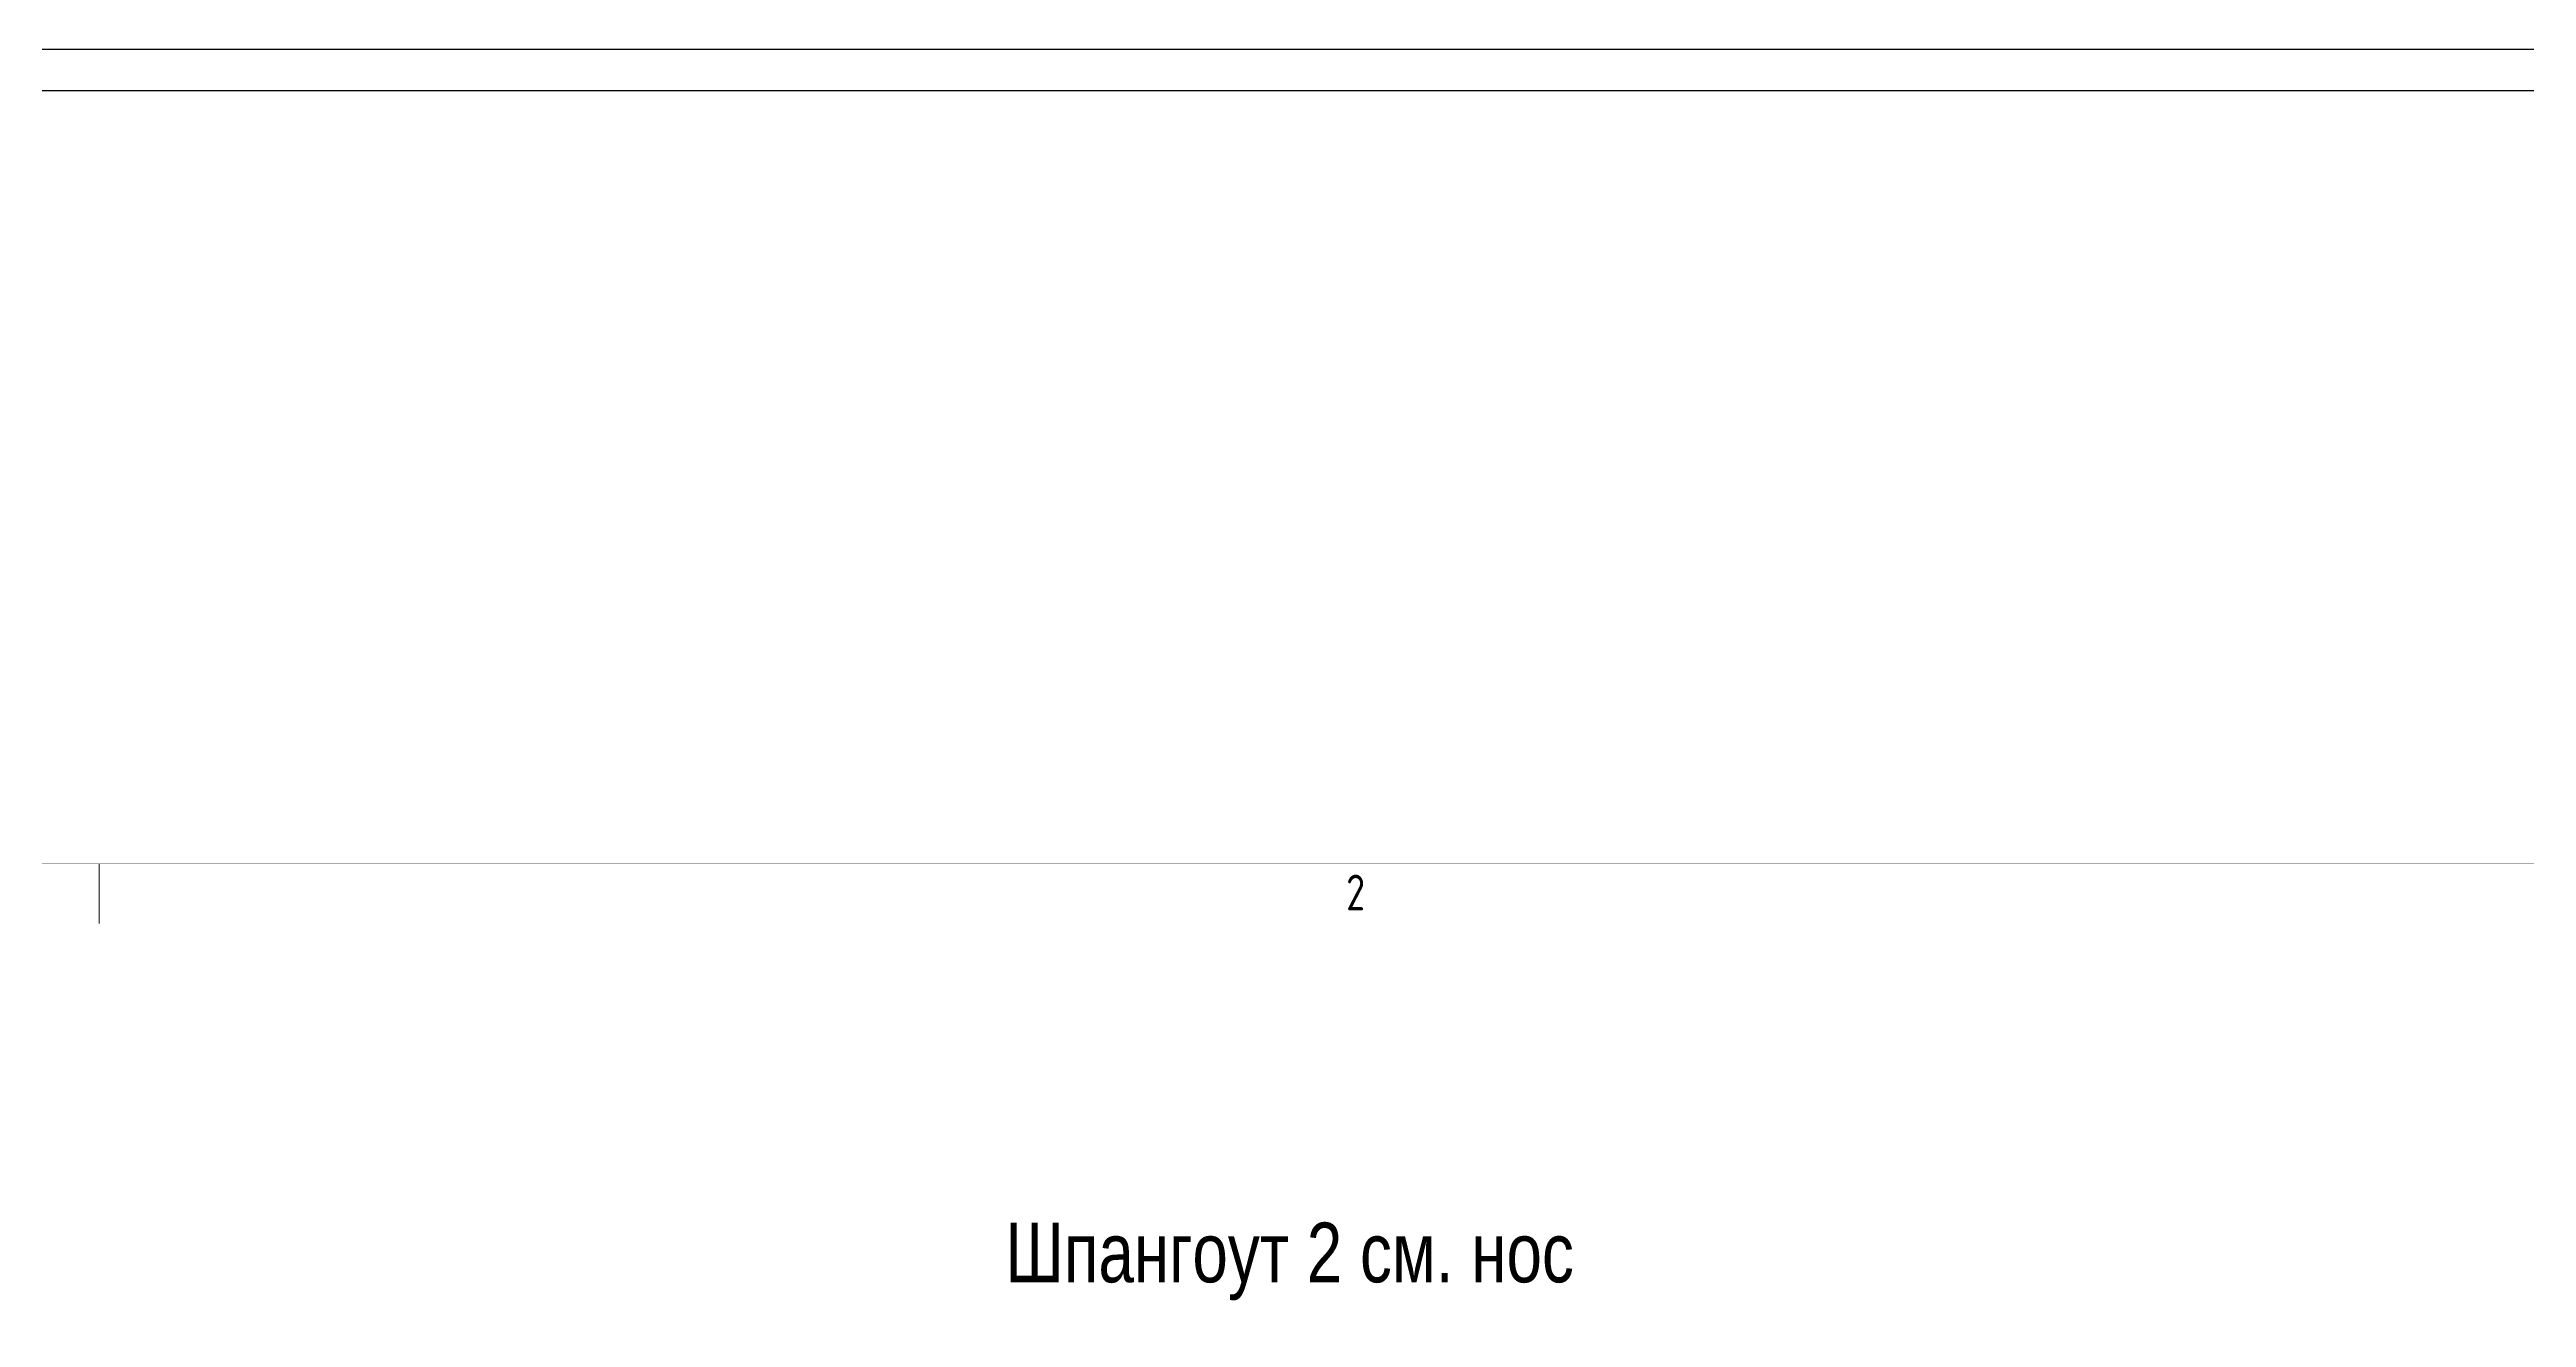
# Model space of a CAD drawing. Header units: millimetres. Extents: x 42007 to 66124, y -556 to 6894.
# Drawn here: x 60213 to 62287, y 5833 to 6894 of the extents above; entities that cross this region are included whole.
import ezdxf

# ---------------------------------------------------------------- set-up
doc = ezdxf.new("R2010")
doc.units = ezdxf.units.MM
doc.linetypes.add('K5LT32769', pattern=[0])
doc.linetypes.add('K5LT32775', pattern=[0])
doc.styles.add('KTEXTSTYLE', font='GOST_AU.SHX', dxfattribs={"width": 0.96, "height": 5})
doc.styles.add('style5', font='arial.ttf', dxfattribs={"height": 3})

msp = doc.modelspace()

# ---------------------------------------------------------------- linework, layer by layer
at = {"color": 7, "linetype": 'K5LT32769', "lineweight": 18}
msp.add_line((60255.031, 6212.675), (60255.031, 6162.675), dxfattribs=at)
at = {"color": 2}
for points in [[(42007.102, -556.488), (66124.1, -556.488), (66124.1, 6894.349), (42007.102, 6894.349)], [(42239.188, -439.554), (65841.366, -439.554), (65841.366, 6859.821), (42239.188, 6859.821)]]:
    msp.add_lwpolyline(points, close=True, dxfattribs=at)
at = {"color": 7, "linetype": 'K5LT32769', "const_width": 0.18}
msp.add_lwpolyline([(56055.031, 272.675), (64465.031, 272.675), (64465.031, 6212.675), (56055.031, 6212.675)], close=True, dxfattribs=at)
at = {"color": 1, "linetype": 'K5LT32775', "true_color": 0xff0000, "const_width": 0.18}
msp.add_lwpolyline([(56255.031, 6162.675), (64415.031, 6162.675), (64415.031, 322.675), (56255.031, 322.675)], close=True, dxfattribs=at)

# ---------------------------------------------------------------- texts
at = {"color": 7, "attachment_point": 1}
for s, insert, char_height, style in [('\\H3.5;\\W0.965;\\Q15;\\Q0;\\H30.00;{\\c16711935;2}', (61298.748, 6203.702), 3, 'KTEXTSTYLE'), ('{\\H20.83x;\\W0.765;Шпангоут 2 см. нос  }', (61013.517, 5912.42), 2.4, 'style5')]:
    msp.add_mtext(s, dxfattribs=dict(at, insert=insert, char_height=char_height, style=style))

doc.saveas('drawing.dxf')
